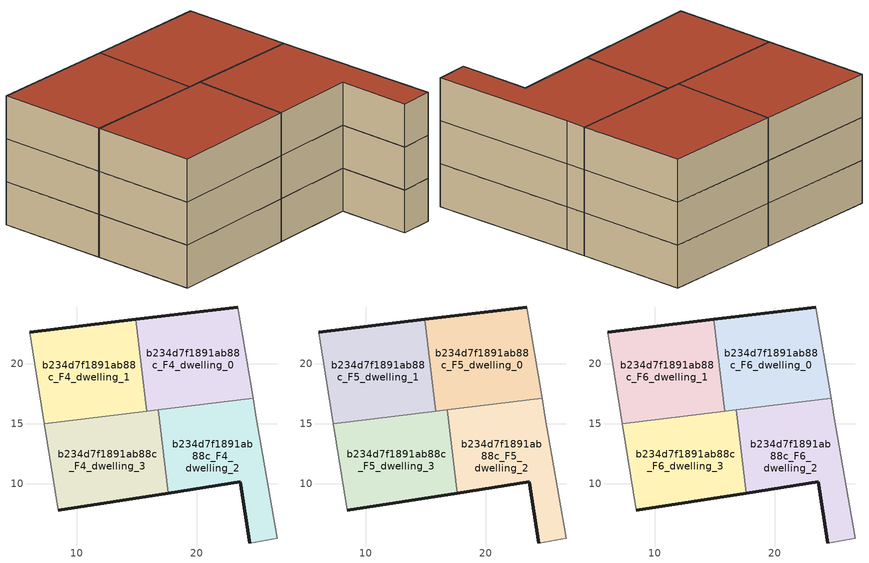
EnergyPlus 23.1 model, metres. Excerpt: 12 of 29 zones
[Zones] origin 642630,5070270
b234d7f1891ab88c_F4_dwelling_0
 floor to b234d7f1891ab88c_F3_dwelling_0 (EU_floor_Construction): 24.66,17.12 23.4,24.71 14.91,23.68 15.83,16.05 z12
 wall outside (EU_wall_Construction): 14.91,23.68 23.4,24.71 z12:15
 wall adiabatic (EU_wall_Construction): 23.4,24.71 24.66,17.12 z12:15
 wall to b234d7f1891ab88c_F4_dwelling_1 (EU_wall_Construction): 15.83,16.05 14.91,23.68 z12:15
 wall to b234d7f1891ab88c_F4_dwelling_2 (EU_wall_Construction): 24.66,17.12 16.78,16.17 z12:15
 wall to b234d7f1891ab88c_F4_dwelling_3 (EU_wall_Construction): 16.78,16.17 15.83,16.05 z12:15
b234d7f1891ab88c_F4_dwelling_1
 floor to b234d7f1891ab88c_F3_dwelling_1 (EU_floor_Construction): 15.83,16.05 14.91,23.68 6.09,22.61 7.31,15.02 z12
 wall outside (EU_wall_Construction): 6.09,22.61 14.91,23.68 z12:15
 wall adiabatic (EU_wall_Construction): 7.31,15.02 6.09,22.61 z12:15
 wall to b234d7f1891ab88c_F4_dwelling_3 (EU_wall_Construction): 15.83,16.05 7.31,15.02 z12:15
b234d7f1891ab88c_F4_dwelling_2
 floor to b234d7f1891ab88c_F3_dwelling_2 (EU_floor_Construction): 26.69,5.49 24.9,15.7 24.66,17.12 16.78,16.17 17.61,9.25 23.59,10.2 24.39,5.09 z12
 wall outside (EU_wall_Construction): 24.39,5.09 23.59,10.2 17.61,9.25 z12:15
 wall to b234d7f1891ab88c_F4_dwelling_3 (EU_wall_Construction): 17.61,9.25 16.78,16.17 z12:15
 wall adiabatic (EU_wall_Construction): 24.66,17.12 24.9,15.7 26.69,5.49 24.39,5.09 z12:15
b234d7f1891ab88c_F4_dwelling_3
 floor to b234d7f1891ab88c_F3_dwelling_3 (EU_floor_Construction): 17.61,9.25 16.78,16.17 7.31,15.02 8.48,7.8 z12
 wall outside (EU_wall_Construction): 17.61,9.25 8.48,7.8 z12:15
 wall adiabatic (EU_wall_Construction): 8.48,7.8 7.31,15.02 z12:15
b234d7f1891ab88c_F5_dwelling_0
 floor to b234d7f1891ab88c_F4_dwelling_0 (EU_floor_Construction): 24.66,17.12 23.4,24.71 14.91,23.68 15.83,16.05 z15
 wall outside (EU_wall_Construction): 14.91,23.68 23.4,24.71 z15:18
 wall adiabatic (EU_wall_Construction): 23.4,24.71 24.66,17.12 z15:18
 wall to b234d7f1891ab88c_F5_dwelling_1 (EU_wall_Construction): 15.83,16.05 14.91,23.68 z15:18
 wall to b234d7f1891ab88c_F5_dwelling_2 (EU_wall_Construction): 24.66,17.12 16.78,16.17 z15:18
 wall to b234d7f1891ab88c_F5_dwelling_3 (EU_wall_Construction): 16.78,16.17 15.83,16.05 z15:18
b234d7f1891ab88c_F5_dwelling_1
 floor to b234d7f1891ab88c_F4_dwelling_1 (EU_floor_Construction): 15.83,16.05 14.91,23.68 6.09,22.61 7.31,15.02 z15
 wall outside (EU_wall_Construction): 6.09,22.61 14.91,23.68 z15:18
 wall adiabatic (EU_wall_Construction): 7.31,15.02 6.09,22.61 z15:18
 wall to b234d7f1891ab88c_F5_dwelling_3 (EU_wall_Construction): 15.83,16.05 7.31,15.02 z15:18
b234d7f1891ab88c_F5_dwelling_2
 floor to b234d7f1891ab88c_F4_dwelling_2 (EU_floor_Construction): 26.69,5.49 24.9,15.7 24.66,17.12 16.78,16.17 17.61,9.25 23.59,10.2 24.39,5.09 z15
 wall outside (EU_wall_Construction): 24.39,5.09 23.59,10.2 17.61,9.25 z15:18
 wall to b234d7f1891ab88c_F5_dwelling_3 (EU_wall_Construction): 17.61,9.25 16.78,16.17 z15:18
 wall adiabatic (EU_wall_Construction): 24.66,17.12 24.9,15.7 26.69,5.49 24.39,5.09 z15:18
b234d7f1891ab88c_F5_dwelling_3
 floor to b234d7f1891ab88c_F4_dwelling_3 (EU_floor_Construction): 17.61,9.25 16.78,16.17 7.31,15.02 8.48,7.8 z15
 wall outside (EU_wall_Construction): 17.61,9.25 8.48,7.8 z15:18
 wall adiabatic (EU_wall_Construction): 8.48,7.8 7.31,15.02 z15:18
b234d7f1891ab88c_F6_dwelling_0
 floor to b234d7f1891ab88c_F5_dwelling_0 (EU_floor_Construction): 24.66,17.12 23.4,24.71 14.91,23.68 15.83,16.05 z18
 wall outside (EU_wall_Construction): 14.91,23.68 23.4,24.71 z18:21
 wall adiabatic (EU_wall_Construction): 23.4,24.71 24.66,17.12 z18:21
 wall to b234d7f1891ab88c_F6_dwelling_1 (EU_wall_Construction): 15.83,16.05 14.91,23.68 z18:21
 wall to b234d7f1891ab88c_F6_dwelling_2 (EU_wall_Construction): 24.66,17.12 16.78,16.17 z18:21
 wall to b234d7f1891ab88c_F6_dwelling_3 (EU_wall_Construction): 16.78,16.17 15.83,16.05 z18:21
 roof outside (EU_roof_Construction): 23.4,24.71 24.66,17.12 15.83,16.05 14.91,23.68 z21
b234d7f1891ab88c_F6_dwelling_1
 floor to b234d7f1891ab88c_F5_dwelling_1 (EU_floor_Construction): 15.83,16.05 14.91,23.68 6.09,22.61 7.31,15.02 z18
 wall outside (EU_wall_Construction): 6.09,22.61 14.91,23.68 z18:21
 wall adiabatic (EU_wall_Construction): 7.31,15.02 6.09,22.61 z18:21
 wall to b234d7f1891ab88c_F6_dwelling_3 (EU_wall_Construction): 15.83,16.05 7.31,15.02 z18:21
 roof outside (EU_roof_Construction): 14.91,23.68 15.83,16.05 7.31,15.02 6.09,22.61 z21
b234d7f1891ab88c_F6_dwelling_2
 floor to b234d7f1891ab88c_F5_dwelling_2 (EU_floor_Construction): 26.69,5.49 24.9,15.7 24.66,17.12 16.78,16.17 17.61,9.25 23.59,10.2 24.39,5.09 z18
 wall outside (EU_wall_Construction): 24.39,5.09 23.59,10.2 17.61,9.25 z18:21
 wall to b234d7f1891ab88c_F6_dwelling_3 (EU_wall_Construction): 17.61,9.25 16.78,16.17 z18:21
 wall adiabatic (EU_wall_Construction): 24.66,17.12 24.9,15.7 26.69,5.49 24.39,5.09 z18:21
 roof outside (EU_roof_Construction): 24.66,17.12 24.9,15.7 26.69,5.49 24.39,5.09 23.59,10.2 17.61,9.25 16.78,16.17 z21
b234d7f1891ab88c_F6_dwelling_3
 floor to b234d7f1891ab88c_F5_dwelling_3 (EU_floor_Construction): 17.61,9.25 16.78,16.17 7.31,15.02 8.48,7.8 z18
 wall outside (EU_wall_Construction): 17.61,9.25 8.48,7.8 z18:21
 wall adiabatic (EU_wall_Construction): 8.48,7.8 7.31,15.02 z18:21
 roof outside (EU_roof_Construction): 16.78,16.17 17.61,9.25 8.48,7.8 7.31,15.02 z21
[Building]
EU S2 Campaign: North Axis=0; Terrain=City; Solar Distribution=FullExterior
[Site:Location]
Lyon-Bron: Latitude=45.75; Longitude=5; Time Zone=1; Elevation=198
[SizingPeriod:WeatherFileDays]
AnnualSizingPeriod: Begin Month=1; Begin Day of Month=1; End Month=12; End Day of Month=31; Day of Week for Start Day=Monday; Use Weather File Daylight Saving Period=No; Use Weather File Rain and Snow Indicators=No
[MATERIAL]
EU_InternalMass_Material: Roughness=MediumRough; Thickness=0.1; Conductivity=1; Density=1800; Specific Heat=900; Thermal Absorptance=0.9; Solar Absorptance=0.7; Visible Absorptance=0.7
[MATERIAL:NOMASS] Roughness=MediumRough; Thermal Absorptance=0.9; Solar Absorptance=0.7; Visible Absorptance=0.7
Name | Thermal Resistance
EU_wall_NoMass | 0.776494
EU_roof_NoMass | 0.486893
EU_floor_NoMass | 0.421597
[CONSTRUCTION]
EU_wall_Construction: EU_wall_NoMass
EU_roof_Construction: EU_roof_NoMass
EU_floor_Construction: EU_floor_NoMass
EU_InternalMass_Construction: EU_InternalMass_Material
[ZONE] Type=1; Multiplier=1; Ceiling Height=autocalculate; Floor Area=autocalculate; Part of Total Floor Area=Yes
Name | Volume
b234d7f1891ab88c_F4_dwelling_0; b234d7f1891ab88c_F5_dwelling_0; b234d7f1891ab88c_F6_dwelling_0 | 201.17
b234d7f1891ab88c_F4_dwelling_1; b234d7f1891ab88c_F5_dwelling_1; b234d7f1891ab88c_F6_dwelling_1; b234d7f1891ab88c_F4_dwelling_3; b234d7f1891ab88c_F5_dwelling_3; b234d7f1891ab88c_F6_dwelling_3 | 201.171
b234d7f1891ab88c_F4_dwelling_2; b234d7f1891ab88c_F5_dwelling_2; b234d7f1891ab88c_F6_dwelling_2 | 201.176
[INTERNALMASS] Construction=EU_InternalMass_Construction
Name | Zone or ZoneList | Surface Area
b234d7f1891ab88c_F4_dwelling_0_EU_InternalMass | b234d7f1891ab88c_F4_dwelling_0 | 67.0568
b234d7f1891ab88c_F4_dwelling_1_EU_InternalMass | b234d7f1891ab88c_F4_dwelling_1 | 67.057
b234d7f1891ab88c_F4_dwelling_2_EU_InternalMass | b234d7f1891ab88c_F4_dwelling_2 | 67.0588
b234d7f1891ab88c_F4_dwelling_3_EU_InternalMass | b234d7f1891ab88c_F4_dwelling_3 | 67.057
b234d7f1891ab88c_F5_dwelling_0_EU_InternalMass | b234d7f1891ab88c_F5_dwelling_0 | 67.0568
b234d7f1891ab88c_F5_dwelling_1_EU_InternalMass | b234d7f1891ab88c_F5_dwelling_1 | 67.057
b234d7f1891ab88c_F5_dwelling_2_EU_InternalMass | b234d7f1891ab88c_F5_dwelling_2 | 67.0588
b234d7f1891ab88c_F5_dwelling_3_EU_InternalMass | b234d7f1891ab88c_F5_dwelling_3 | 67.057
b234d7f1891ab88c_F6_dwelling_0_EU_InternalMass | b234d7f1891ab88c_F6_dwelling_0 | 67.0568
b234d7f1891ab88c_F6_dwelling_1_EU_InternalMass | b234d7f1891ab88c_F6_dwelling_1 | 67.057
b234d7f1891ab88c_F6_dwelling_2_EU_InternalMass | b234d7f1891ab88c_F6_dwelling_2 | 67.0588
b234d7f1891ab88c_F6_dwelling_3_EU_InternalMass | b234d7f1891ab88c_F6_dwelling_3 | 67.057
[OTHEREQUIPMENT] Fuel Type=Electricity; Design Level Calculation Method=Watts/Area; Power per Zone Floor Area=1; Fraction Latent=0; Fraction Radiant=0; Fraction Lost=0; Carbon Dioxide Generation Rate=0; EndUse Subcategory=EU_Step8_InternalGains
Name | Zone or ZoneList or Space or SpaceList | Schedule
EU_Step8_InternalGain_b234d7f1891ab88c_F4_dwelling_0_f000 | b234d7f1891ab88c_F4_dwelling_0 | EU_Step8_GainSchedule_b234d7f1891ab88c_F4_dwelling_0_f000
EU_Step8_InternalGain_b234d7f1891ab88c_F4_dwelling_1_f000 | b234d7f1891ab88c_F4_dwelling_1 | EU_Step8_GainSchedule_b234d7f1891ab88c_F4_dwelling_1_f000
EU_Step8_InternalGain_b234d7f1891ab88c_F4_dwelling_2_f000 | b234d7f1891ab88c_F4_dwelling_2 | EU_Step8_GainSchedule_b234d7f1891ab88c_F4_dwelling_2_f000
EU_Step8_InternalGain_b234d7f1891ab88c_F4_dwelling_3_f000 | b234d7f1891ab88c_F4_dwelling_3 | EU_Step8_GainSchedule_b234d7f1891ab88c_F4_dwelling_3_f000
EU_Step8_InternalGain_b234d7f1891ab88c_F5_dwelling_0_f000 | b234d7f1891ab88c_F5_dwelling_0 | EU_Step8_GainSchedule_b234d7f1891ab88c_F5_dwelling_0_f000
EU_Step8_InternalGain_b234d7f1891ab88c_F5_dwelling_1_f000 | b234d7f1891ab88c_F5_dwelling_1 | EU_Step8_GainSchedule_b234d7f1891ab88c_F5_dwelling_1_f000
EU_Step8_InternalGain_b234d7f1891ab88c_F5_dwelling_2_f000 | b234d7f1891ab88c_F5_dwelling_2 | EU_Step8_GainSchedule_b234d7f1891ab88c_F5_dwelling_2_f000
EU_Step8_InternalGain_b234d7f1891ab88c_F5_dwelling_3_f000 | b234d7f1891ab88c_F5_dwelling_3 | EU_Step8_GainSchedule_b234d7f1891ab88c_F5_dwelling_3_f000
EU_Step8_InternalGain_b234d7f1891ab88c_F6_dwelling_0_f000 | b234d7f1891ab88c_F6_dwelling_0 | EU_Step8_GainSchedule_b234d7f1891ab88c_F6_dwelling_0_f000
EU_Step8_InternalGain_b234d7f1891ab88c_F6_dwelling_1_f000 | b234d7f1891ab88c_F6_dwelling_1 | EU_Step8_GainSchedule_b234d7f1891ab88c_F6_dwelling_1_f000
EU_Step8_InternalGain_b234d7f1891ab88c_F6_dwelling_2_f000 | b234d7f1891ab88c_F6_dwelling_2 | EU_Step8_GainSchedule_b234d7f1891ab88c_F6_dwelling_2_f000
EU_Step8_InternalGain_b234d7f1891ab88c_F6_dwelling_3_f000 | b234d7f1891ab88c_F6_dwelling_3 | EU_Step8_GainSchedule_b234d7f1891ab88c_F6_dwelling_3_f000
[ZONEVENTILATION:DESIGNFLOWRATE] Schedule=EU_AlwaysOn; Design Flow Rate Calculation Method=AirChanges/Hour; Air Changes per Hour=0.693814; Ventilation Type=Natural; Fan Pressure Rise=0; Fan Total Efficiency=1; Constant Term Coefficient=1; Temperature Term Coefficient=0; Velocity Term Coefficient=0; Velocity Squared Term Coefficient=0; Minimum Indoor Temperature=-100; Maximum Indoor Temperature=100; Delta Temperature=-100; Minimum Outdoor Temperature=-100; Maximum Outdoor Temperature=100; Maximum Wind Speed=40
Name | Zone or ZoneList or Space or SpaceList
EU_ConstantAir_b234d7f1891ab88c_F4_dwelling_0 | b234d7f1891ab88c_F4_dwelling_0
EU_ConstantAir_b234d7f1891ab88c_F4_dwelling_1 | b234d7f1891ab88c_F4_dwelling_1
EU_ConstantAir_b234d7f1891ab88c_F4_dwelling_2 | b234d7f1891ab88c_F4_dwelling_2
EU_ConstantAir_b234d7f1891ab88c_F4_dwelling_3 | b234d7f1891ab88c_F4_dwelling_3
EU_ConstantAir_b234d7f1891ab88c_F5_dwelling_0 | b234d7f1891ab88c_F5_dwelling_0
EU_ConstantAir_b234d7f1891ab88c_F5_dwelling_1 | b234d7f1891ab88c_F5_dwelling_1
EU_ConstantAir_b234d7f1891ab88c_F5_dwelling_2 | b234d7f1891ab88c_F5_dwelling_2
EU_ConstantAir_b234d7f1891ab88c_F5_dwelling_3 | b234d7f1891ab88c_F5_dwelling_3
EU_ConstantAir_b234d7f1891ab88c_F6_dwelling_0 | b234d7f1891ab88c_F6_dwelling_0
EU_ConstantAir_b234d7f1891ab88c_F6_dwelling_1 | b234d7f1891ab88c_F6_dwelling_1
EU_ConstantAir_b234d7f1891ab88c_F6_dwelling_2 | b234d7f1891ab88c_F6_dwelling_2
EU_ConstantAir_b234d7f1891ab88c_F6_dwelling_3 | b234d7f1891ab88c_F6_dwelling_3
[HVACTEMPLATE:THERMOSTAT] Constant Heating Setpoint=20; Constant Cooling Setpoint=50
EU_HeatOnly_b234d7f1891ab88c_F0_dwelling_0; EU_HeatOnly_b234d7f1891ab88c_F0_dwelling_1; EU_HeatOnly_b234d7f1891ab88c_F0_dwelling_2; EU_HeatOnly_b234d7f1891ab88c_F0_dwelling_3; EU_HeatOnly_b234d7f1891ab88c_F0_dwelling_4; EU_HeatOnly_b234d7f1891ab88c_F1_dwelling_0; EU_HeatOnly_b234d7f1891ab88c_F1_dwelling_1; EU_HeatOnly_b234d7f1891ab88c_F1_dwelling_2; EU_HeatOnly_b234d7f1891ab88c_F1_dwelling_3; EU_HeatOnly_b234d7f1891ab88c_F2_dwelling_0; EU_HeatOnly_b234d7f1891ab88c_F2_dwelling_1; EU_HeatOnly_b234d7f1891ab88c_F2_dwelling_2; EU_HeatOnly_b234d7f1891ab88c_F2_dwelling_3; EU_HeatOnly_b234d7f1891ab88c_F3_dwelling_0; EU_HeatOnly_b234d7f1891ab88c_F3_dwelling_1; EU_HeatOnly_b234d7f1891ab88c_F3_dwelling_2; EU_HeatOnly_b234d7f1891ab88c_F3_dwelling_3; EU_HeatOnly_b234d7f1891ab88c_F4_dwelling_0; EU_HeatOnly_b234d7f1891ab88c_F4_dwelling_1; EU_HeatOnly_b234d7f1891ab88c_F4_dwelling_2; EU_HeatOnly_b234d7f1891ab88c_F4_dwelling_3; EU_HeatOnly_b234d7f1891ab88c_F5_dwelling_0; EU_HeatOnly_b234d7f1891ab88c_F5_dwelling_1; EU_HeatOnly_b234d7f1891ab88c_F5_dwelling_2; EU_HeatOnly_b234d7f1891ab88c_F5_dwelling_3; EU_HeatOnly_b234d7f1891ab88c_F6_dwelling_0; EU_HeatOnly_b234d7f1891ab88c_F6_dwelling_1; EU_HeatOnly_b234d7f1891ab88c_F6_dwelling_2; EU_HeatOnly_b234d7f1891ab88c_F6_dwelling_3
[HVACTEMPLATE:ZONE:IDEALLOADSAIRSYSTEM] System Availability Schedule=EU_AlwaysOn; Maximum Heating Supply Air Temperature=50; Minimum Cooling Supply Air Temperature=13; Maximum Heating Supply Air Humidity Ratio=0.0156; Minimum Cooling Supply Air Humidity Ratio=0.0077; Heating Limit=NoLimit; Cooling Limit=NoLimit; Heating Availability Schedule=EU_AlwaysOn; Cooling Availability Schedule=EU_CoolingOff; Dehumidification Control Type=ConstantSensibleHeatRatio; Cooling Sensible Heat Ratio=0.7; Dehumidification Setpoint=60; Humidification Control Type=None; Humidification Setpoint=30; Outdoor Air Method=None; Outdoor Air Flow Rate per Person=0.00944; Outdoor Air Flow Rate per Zone Floor Area=0; Outdoor Air Flow Rate per Zone=0; Demand Controlled Ventilation Type=None; Outdoor Air Economizer Type=NoEconomizer; Heat Recovery Type=None; Sensible Heat Recovery Effectiveness=0.7; Latent Heat Recovery Effectiveness=0.65
Name | Template Thermostat
b234d7f1891ab88c_F4_dwelling_0 | EU_HeatOnly_b234d7f1891ab88c_F4_dwelling_0
b234d7f1891ab88c_F4_dwelling_1 | EU_HeatOnly_b234d7f1891ab88c_F4_dwelling_1
b234d7f1891ab88c_F4_dwelling_2 | EU_HeatOnly_b234d7f1891ab88c_F4_dwelling_2
b234d7f1891ab88c_F4_dwelling_3 | EU_HeatOnly_b234d7f1891ab88c_F4_dwelling_3
b234d7f1891ab88c_F5_dwelling_0 | EU_HeatOnly_b234d7f1891ab88c_F5_dwelling_0
b234d7f1891ab88c_F5_dwelling_1 | EU_HeatOnly_b234d7f1891ab88c_F5_dwelling_1
b234d7f1891ab88c_F5_dwelling_2 | EU_HeatOnly_b234d7f1891ab88c_F5_dwelling_2
b234d7f1891ab88c_F5_dwelling_3 | EU_HeatOnly_b234d7f1891ab88c_F5_dwelling_3
b234d7f1891ab88c_F6_dwelling_0 | EU_HeatOnly_b234d7f1891ab88c_F6_dwelling_0
b234d7f1891ab88c_F6_dwelling_1 | EU_HeatOnly_b234d7f1891ab88c_F6_dwelling_1
b234d7f1891ab88c_F6_dwelling_2 | EU_HeatOnly_b234d7f1891ab88c_F6_dwelling_2
b234d7f1891ab88c_F6_dwelling_3 | EU_HeatOnly_b234d7f1891ab88c_F6_dwelling_3
[SIZING:ZONE] Zone Cooling Design Supply Air Temperature Input Method=SupplyAirTemperature; Zone Cooling Design Supply Air Temperature=13; Zone Heating Design Supply Air Temperature Input Method=SupplyAirTemperature; Zone Heating Design Supply Air Temperature=50; Zone Cooling Design Supply Air Humidity Ratio=0.008; Zone Heating Design Supply Air Humidity Ratio=0.008; Cooling Design Air Flow Method=DesignDay; Cooling Design Air Flow Rate=0; Cooling Minimum Air Flow per Zone Floor Area=0.000762; Cooling Minimum Air Flow=0; Cooling Minimum Air Flow Fraction=0.2; Heating Design Air Flow Method=DesignDay; Heating Design Air Flow Rate=0; Heating Maximum Air Flow per Zone Floor Area=0.002032; Heating Maximum Air Flow=0.141576; Heating Maximum Air Flow Fraction=0.3; Account for Dedicated Outdoor Air System=No; Dedicated Outdoor Air System Control Strategy=NeutralSupplyAir; Dedicated Outdoor Air Low Setpoint Temperature for Design=autosize; Dedicated Outdoor Air High Setpoint Temperature for Design=autosize; Zone Load Sizing Method=Sensible Load Only No Latent Load; Zone Latent Cooling Design Supply Air Humidity Ratio Input Method=HumidityRatioDifference; Zone Cooling Design Supply Air Humidity Ratio Difference=0.005; Zone Latent Heating Design Supply Air Humidity Ratio Input Method=HumidityRatioDifference; Zone Humidification Design Supply Air Humidity Ratio Difference=0.005
b234d7f1891ab88c_F4_dwelling_0; b234d7f1891ab88c_F4_dwelling_1; b234d7f1891ab88c_F4_dwelling_2; b234d7f1891ab88c_F4_dwelling_3; b234d7f1891ab88c_F5_dwelling_0; b234d7f1891ab88c_F5_dwelling_1; b234d7f1891ab88c_F5_dwelling_2; b234d7f1891ab88c_F5_dwelling_3; b234d7f1891ab88c_F6_dwelling_0; b234d7f1891ab88c_F6_dwelling_1; b234d7f1891ab88c_F6_dwelling_2; b234d7f1891ab88c_F6_dwelling_3
[SCHEDULE:CONSTANT]
Name | Hourly Value
EU_AlwaysOn | 1
EU_CoolingOff | 0
[SCHEDULE:FILE] Column Number=1; Rows to Skip at Top=0; Number of Hours of Data=8760; Column Separator=Comma; Interpolate to Timestep=No; Minutes per Item=60; Adjust Schedule for Daylight Savings=Yes
Name | File
EU_Step8_GainSchedule_b234d7f1891ab88c_F4_dwelling_0_f000 | ../../schedules/b234d7f1891ab88c/b234d7f1891ab88c_F4_dwelling_0_f000_gain.csv
EU_Step8_GainSchedule_b234d7f1891ab88c_F4_dwelling_1_f000 | ../../schedules/b234d7f1891ab88c/b234d7f1891ab88c_F4_dwelling_1_f000_gain.csv
EU_Step8_GainSchedule_b234d7f1891ab88c_F4_dwelling_2_f000 | ../../schedules/b234d7f1891ab88c/b234d7f1891ab88c_F4_dwelling_2_f000_gain.csv
EU_Step8_GainSchedule_b234d7f1891ab88c_F4_dwelling_3_f000 | ../../schedules/b234d7f1891ab88c/b234d7f1891ab88c_F4_dwelling_3_f000_gain.csv
EU_Step8_GainSchedule_b234d7f1891ab88c_F5_dwelling_0_f000 | ../../schedules/b234d7f1891ab88c/b234d7f1891ab88c_F5_dwelling_0_f000_gain.csv
EU_Step8_GainSchedule_b234d7f1891ab88c_F5_dwelling_1_f000 | ../../schedules/b234d7f1891ab88c/b234d7f1891ab88c_F5_dwelling_1_f000_gain.csv
EU_Step8_GainSchedule_b234d7f1891ab88c_F5_dwelling_2_f000 | ../../schedules/b234d7f1891ab88c/b234d7f1891ab88c_F5_dwelling_2_f000_gain.csv
EU_Step8_GainSchedule_b234d7f1891ab88c_F5_dwelling_3_f000 | ../../schedules/b234d7f1891ab88c/b234d7f1891ab88c_F5_dwelling_3_f000_gain.csv
EU_Step8_GainSchedule_b234d7f1891ab88c_F6_dwelling_0_f000 | ../../schedules/b234d7f1891ab88c/b234d7f1891ab88c_F6_dwelling_0_f000_gain.csv
EU_Step8_GainSchedule_b234d7f1891ab88c_F6_dwelling_1_f000 | ../../schedules/b234d7f1891ab88c/b234d7f1891ab88c_F6_dwelling_1_f000_gain.csv
EU_Step8_GainSchedule_b234d7f1891ab88c_F6_dwelling_2_f000 | ../../schedules/b234d7f1891ab88c/b234d7f1891ab88c_F6_dwelling_2_f000_gain.csv
EU_Step8_GainSchedule_b234d7f1891ab88c_F6_dwelling_3_f000 | ../../schedules/b234d7f1891ab88c/b234d7f1891ab88c_F6_dwelling_3_f000_gain.csv
